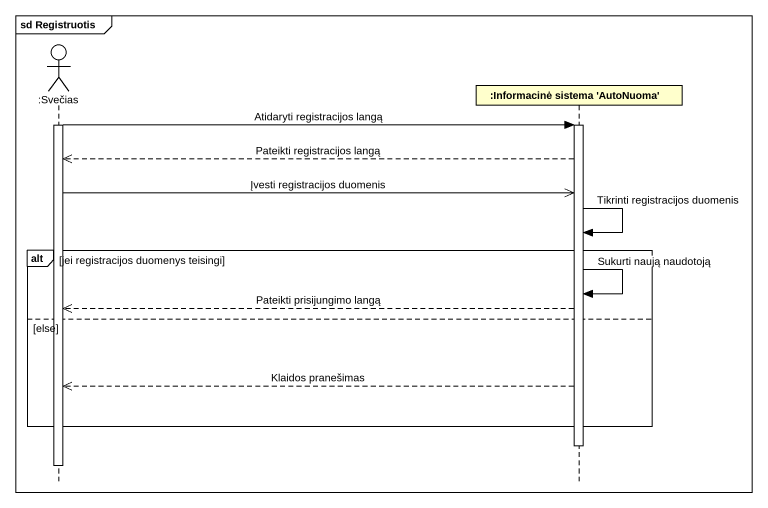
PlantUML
@startuml
mainframe sd Registruotis
hide footbox
actor ":Svečias" as Svečias
participant ":Informacinė sistema 'AutoNuoma'" as Informacinė_sistema

activate Svečias
Svečias -> Informacinė_sistema : Atidaryti registracijos langą
activate Informacinė_sistema
Informacinė_sistema -->> Svečias : Pateikti registracijos langą
Svečias ->> Informacinė_sistema : Įvesti registracijos duomenis
Informacinė_sistema -> Informacinė_sistema : Tikrinti registracijos duomenis
alt jei registracijos duomenys teisingi
  Informacinė_sistema -> Informacinė_sistema : Sukurti naują naudotoją
  Informacinė_sistema -->> Svečias : Pateikti prisijungimo langą
else else
  Informacinė_sistema -->> Svečias : Klaidos pranešimas
end
deactivate Informacinė_sistema
deactivate Svečias
@enduml
